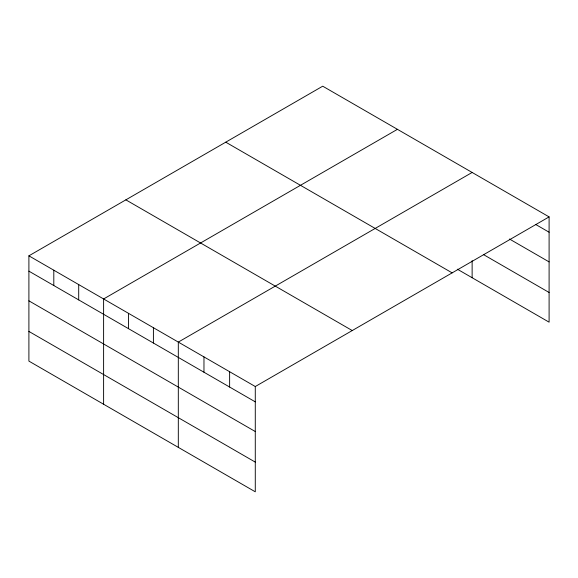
<?xml version="1.0" encoding="UTF-8"?>
<svg xmlns="http://www.w3.org/2000/svg" width="578" height="578" viewBox="0 0 578 578"><rect width="100%" height="100%" fill="white"/><g stroke="black" fill="none" stroke-linecap="round" stroke-linejoin="round"><path stroke-width="0.87" d="M549.1 216.894L322.719 86.194L28.9 255.83L28.9 361.106L255.281 491.806L255.281 386.53L549.1 216.894L549.1 322.17L457.343 269.189M397.426 129.328L103.607 298.963L103.607 404.232M472.132 172.461L178.313 342.097L178.313 447.365M535.885 224.589L549.1 232.219M509.449 239.01L549.1 261.899M483.793 254.775L549.1 292.482M225.76 142.181L452.14 272.874M125.859 199.851L352.24 330.551M28.9 255.83L255.281 386.53M28.9 271.154L255.281 401.855M28.9 300.835L255.281 431.535M28.9 331.418L255.281 462.118M472.132 260.642L472.132 277.729M229.625 371.719L229.625 387.043M203.969 356.908L203.969 372.225M153.408 327.719L153.408 343.036M128.504 313.341L128.504 328.658M78.702 284.586L78.702 299.91M53.805 270.208L53.805 285.532"/></g></svg>
